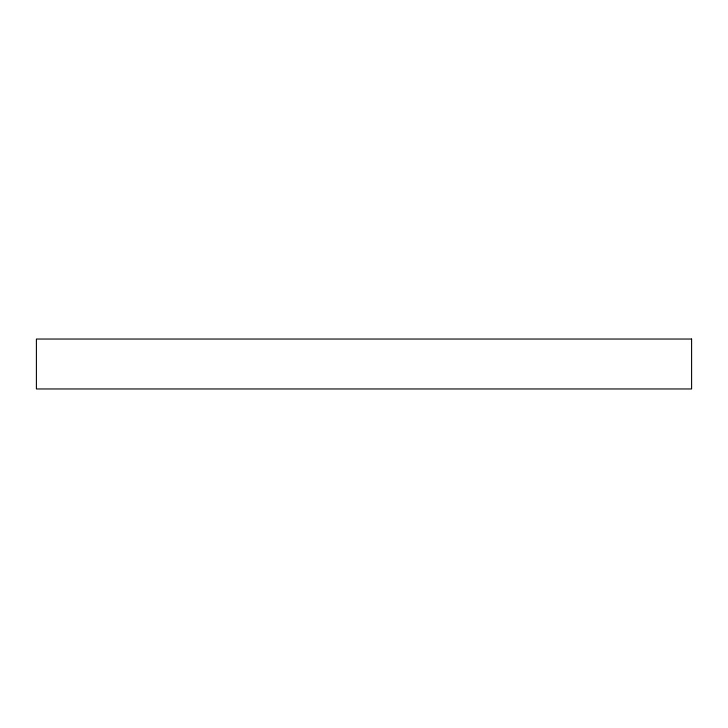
<?xml version="1.0" encoding="UTF-8"?>
<svg xmlns="http://www.w3.org/2000/svg" width="728" height="728" viewBox="0 0 728 728"><rect width="100%" height="100%" fill="white"/><g stroke="black" fill="none" stroke-linecap="round" stroke-linejoin="round"><path stroke-width="1.09" d="M691.6 339.039L36.4 339.039L36.4 388.961L691.6 388.961L691.6 339.039"/></g></svg>
